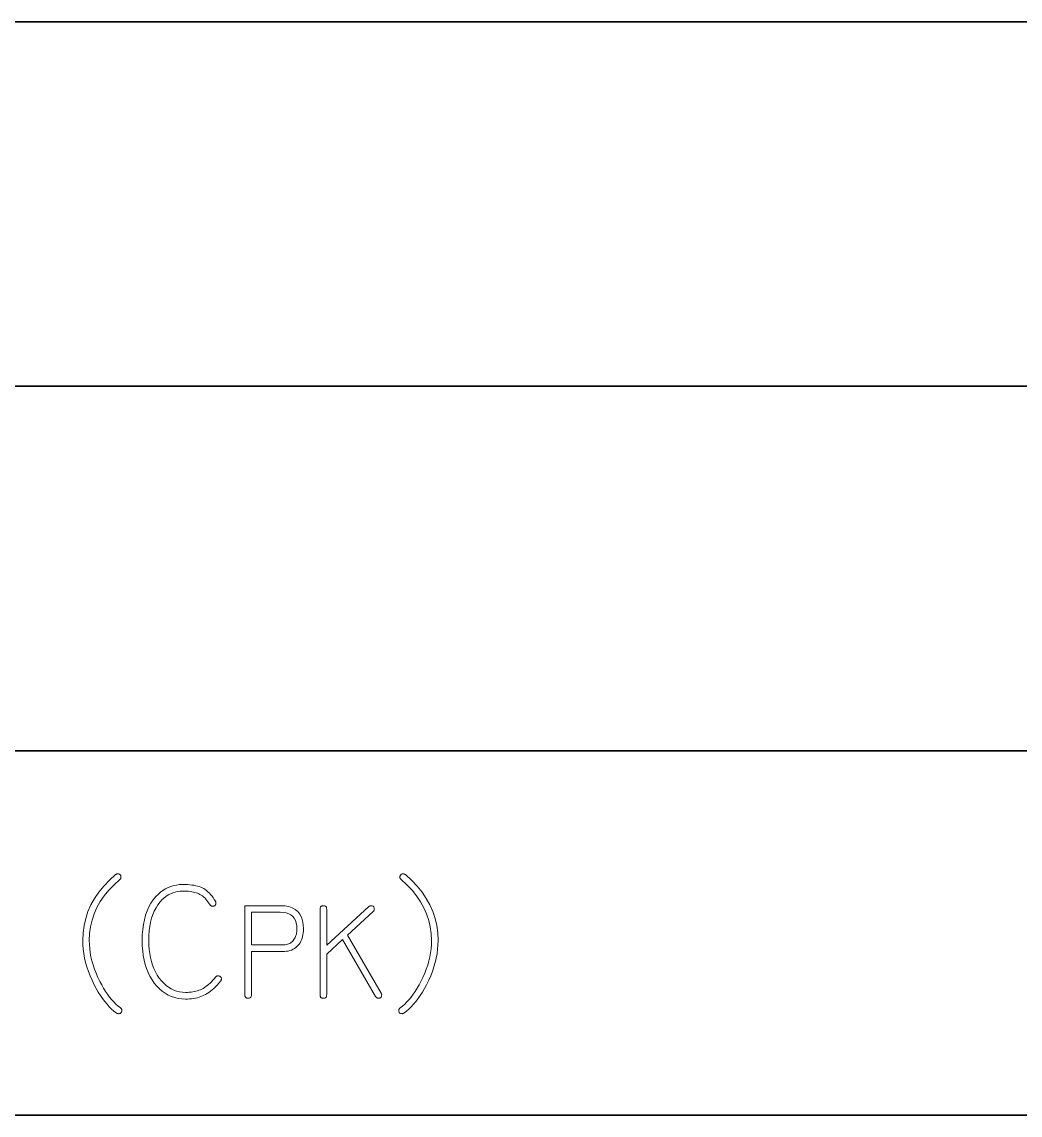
# Model space of a CAD drawing. Extents: x 0 to 297, y 0 to 210.
# Drawn here: x 122.26 to 144.19, y 36 to 60 of the extents above; entities that cross this region are included whole.
import ezdxf

# ---------------------------------------------------------------- set-up
doc = ezdxf.new("R2010")
doc.units = 0

msp = doc.modelspace()

# ---------------------------------------------------------------- linework, layer by layer
at = {"color": 7, "lineweight": 35}
for p, q in [((76.5, 60), (146.5, 60)), ((76.5, 60), (146.5, 60)), ((76.5, 52), (146.5, 52)), ((76.5, 44), (146.5, 44)), ((76.5, 36), (146.5, 36))]:
    msp.add_line(p, q, dxfattribs=at)
at = {"color": 7, "lineweight": 13}
for points in [[(124.426, 38.357), (124.432, 38.353), (124.437, 38.348), (124.442, 38.343), (124.446, 38.338), (124.45, 38.332), (124.453, 38.326), (124.455, 38.32), (124.457, 38.313), (124.458, 38.306), (124.458, 38.299), (124.457, 38.286), (124.455, 38.273), (124.451, 38.263), (124.446, 38.253), (124.439, 38.245), (124.431, 38.239), (124.421, 38.234), (124.41, 38.23), (124.397, 38.228), (124.382, 38.227), (124.378, 38.227), (124.374, 38.228), (124.369, 38.229), (124.365, 38.23), (124.361, 38.231), (124.356, 38.232), (124.352, 38.234), (124.348, 38.237), (124.343, 38.239), (124.339, 38.242), (124.286, 38.283), (124.234, 38.329), (124.183, 38.379), (124.133, 38.434), (124.084, 38.494), (124.036, 38.559), (123.988, 38.628), (123.942, 38.701), (123.897, 38.779), (123.852, 38.862), (123.804, 38.96), (123.761, 39.058), (123.723, 39.156), (123.69, 39.254), (123.663, 39.351), (123.64, 39.448), (123.622, 39.546), (123.61, 39.643), (123.602, 39.739), (123.6, 39.836), (123.607, 40.002), (123.628, 40.163), (123.665, 40.319), (123.715, 40.471), (123.78, 40.617), (123.859, 40.759), (123.953, 40.896), (124.061, 41.029), (124.184, 41.156), (124.321, 41.279), (124.325, 41.283), (124.33, 41.286), (124.334, 41.288), (124.339, 41.291), (124.344, 41.293), (124.348, 41.294), (124.353, 41.296), (124.358, 41.297), (124.363, 41.297), (124.368, 41.297), (124.382, 41.297), (124.394, 41.294), (124.405, 41.29), (124.414, 41.285), (124.422, 41.278), (124.429, 41.27), (124.434, 41.26), (124.437, 41.249), (124.439, 41.236), (124.44, 41.222), (124.44, 41.216), (124.439, 41.21), (124.438, 41.205), (124.436, 41.2), (124.434, 41.194), (124.431, 41.189), (124.428, 41.185), (124.424, 41.18), (124.42, 41.175), (124.415, 41.171), (124.287, 41.056), (124.173, 40.937), (124.073, 40.814), (123.985, 40.687), (123.912, 40.555), (123.851, 40.419), (123.804, 40.279), (123.771, 40.134), (123.751, 39.986), (123.744, 39.833), (123.746, 39.744), (123.753, 39.655), (123.765, 39.565), (123.781, 39.476), (123.802, 39.386), (123.827, 39.296), (123.857, 39.206), (123.892, 39.116), (123.931, 39.025), (123.975, 38.934), (124.016, 38.857), (124.057, 38.784), (124.1, 38.716), (124.144, 38.652), (124.188, 38.592), (124.234, 38.536), (124.281, 38.485), (124.328, 38.438), (124.376, 38.395)], [(131.403, 39.836), (131.4, 39.739), (131.393, 39.641), (131.38, 39.544), (131.362, 39.447), (131.339, 39.349), (131.312, 39.252), (131.279, 39.154), (131.241, 39.057), (131.198, 38.96), (131.15, 38.862), (131.105, 38.779), (131.059, 38.7), (131.011, 38.626), (130.963, 38.557), (130.914, 38.492), (130.863, 38.433), (130.812, 38.378), (130.76, 38.328), (130.707, 38.282), (130.652, 38.242), (130.649, 38.239), (130.645, 38.237), (130.641, 38.234), (130.637, 38.232), (130.633, 38.231), (130.629, 38.23), (130.625, 38.229), (130.621, 38.228), (130.617, 38.227), (130.613, 38.227), (130.599, 38.228), (130.587, 38.23), (130.576, 38.234), (130.566, 38.239), (130.558, 38.245), (130.552, 38.253), (130.547, 38.263), (130.543, 38.273), (130.541, 38.286), (130.54, 38.299), (130.541, 38.306), (130.542, 38.313), (130.543, 38.32), (130.546, 38.326), (130.549, 38.332), (130.552, 38.338), (130.556, 38.343), (130.561, 38.348), (130.567, 38.353), (130.573, 38.357), (130.623, 38.395), (130.672, 38.438), (130.72, 38.485), (130.767, 38.536), (130.813, 38.592), (130.858, 38.652), (130.902, 38.716), (130.945, 38.784), (130.987, 38.857), (131.027, 38.934), (131.071, 39.024), (131.111, 39.115), (131.145, 39.205), (131.175, 39.295), (131.201, 39.384), (131.221, 39.474), (131.238, 39.564), (131.249, 39.654), (131.256, 39.743), (131.258, 39.833), (131.252, 39.984), (131.232, 40.132), (131.198, 40.276), (131.152, 40.416), (131.091, 40.551), (131.018, 40.683), (130.931, 40.811), (130.831, 40.935), (130.718, 41.055), (130.591, 41.171), (130.586, 41.175), (130.582, 41.18), (130.578, 41.185), (130.575, 41.189), (130.572, 41.194), (130.57, 41.2), (130.568, 41.205), (130.567, 41.21), (130.566, 41.216), (130.566, 41.222), (130.566, 41.236), (130.569, 41.249), (130.572, 41.26), (130.577, 41.27), (130.584, 41.278), (130.592, 41.285), (130.601, 41.29), (130.612, 41.294), (130.624, 41.297), (130.638, 41.297), (130.643, 41.297), (130.648, 41.297), (130.653, 41.296), (130.657, 41.294), (130.662, 41.293), (130.667, 41.291), (130.671, 41.288), (130.676, 41.286), (130.68, 41.283), (130.685, 41.279), (130.821, 41.155), (130.943, 41.026), (131.051, 40.893), (131.144, 40.756), (131.223, 40.614), (131.288, 40.467), (131.338, 40.316), (131.374, 40.161), (131.395, 40.001)], [(126.626, 38.938), (126.59, 38.895), (126.554, 38.855), (126.518, 38.818), (126.481, 38.783), (126.445, 38.751), (126.409, 38.722), (126.372, 38.695), (126.335, 38.671), (126.299, 38.65), (126.262, 38.631), (126.228, 38.616), (126.192, 38.601), (126.156, 38.589), (126.117, 38.578), (126.077, 38.569), (126.035, 38.562), (125.992, 38.556), (125.948, 38.552), (125.902, 38.549), (125.854, 38.548), (125.773, 38.552), (125.694, 38.562), (125.619, 38.58), (125.546, 38.605), (125.476, 38.636), (125.41, 38.675), (125.346, 38.721), (125.285, 38.773), (125.227, 38.833), (125.172, 38.9), (125.122, 38.973), (125.076, 39.05), (125.036, 39.132), (125.002, 39.218), (124.972, 39.309), (124.948, 39.405), (124.93, 39.505), (124.916, 39.609), (124.908, 39.719), (124.905, 39.833), (124.908, 39.957), (124.917, 40.074), (124.932, 40.186), (124.953, 40.291), (124.98, 40.391), (125.013, 40.484), (125.052, 40.571), (125.097, 40.652), (125.148, 40.727), (125.205, 40.796), (125.255, 40.847), (125.307, 40.892), (125.361, 40.932), (125.417, 40.967), (125.475, 40.996), (125.536, 41.02), (125.598, 41.039), (125.662, 41.052), (125.728, 41.06), (125.797, 41.063), (125.85, 41.062), (125.901, 41.06), (125.95, 41.056), (125.996, 41.051), (126.04, 41.045), (126.081, 41.037), (126.12, 41.027), (126.157, 41.017), (126.191, 41.004), (126.222, 40.991), (126.256, 40.973), (126.288, 40.952), (126.32, 40.929), (126.35, 40.903), (126.38, 40.875), (126.409, 40.844), (126.437, 40.811), (126.463, 40.775), (126.489, 40.736), (126.514, 40.695), (126.516, 40.691), (126.518, 40.688), (126.52, 40.684), (126.521, 40.68), (126.523, 40.677), (126.524, 40.673), (126.524, 40.67), (126.525, 40.666), (126.525, 40.662), (126.525, 40.659), (126.524, 40.645), (126.522, 40.633), (126.518, 40.622), (126.513, 40.613), (126.506, 40.605), (126.498, 40.598), (126.488, 40.593), (126.477, 40.589), (126.464, 40.587), (126.449, 40.587), (126.442, 40.587), (126.436, 40.588), (126.429, 40.59), (126.423, 40.592), (126.417, 40.596), (126.411, 40.6), (126.406, 40.604), (126.401, 40.61), (126.396, 40.616), (126.392, 40.623), (126.371, 40.656), (126.35, 40.686), (126.327, 40.715), (126.304, 40.742), (126.28, 40.767), (126.255, 40.79), (126.229, 40.811), (126.202, 40.829), (126.175, 40.846), (126.146, 40.861), (126.12, 40.872), (126.092, 40.882), (126.062, 40.89), (126.03, 40.898), (125.996, 40.904), (125.96, 40.909), (125.922, 40.913), (125.882, 40.916), (125.84, 40.918), (125.797, 40.918), (125.738, 40.916), (125.682, 40.909), (125.627, 40.897), (125.575, 40.88), (125.524, 40.859), (125.475, 40.833), (125.428, 40.802), (125.383, 40.766), (125.34, 40.726), (125.299, 40.68), (125.251, 40.619), (125.209, 40.553), (125.172, 40.481), (125.139, 40.404), (125.112, 40.322), (125.09, 40.235), (125.072, 40.142), (125.06, 40.044), (125.052, 39.941), (125.05, 39.833), (125.052, 39.733), (125.059, 39.638), (125.071, 39.546), (125.087, 39.459), (125.108, 39.374), (125.133, 39.294), (125.163, 39.217), (125.198, 39.145), (125.237, 39.075), (125.281, 39.01), (125.328, 38.95), (125.378, 38.896), (125.43, 38.848), (125.484, 38.807), (125.541, 38.772), (125.601, 38.743), (125.662, 38.721), (125.726, 38.705), (125.793, 38.696), (125.861, 38.693), (125.901, 38.693), (125.94, 38.696), (125.978, 38.699), (126.015, 38.704), (126.05, 38.711), (126.085, 38.719), (126.119, 38.729), (126.151, 38.74), (126.183, 38.753), (126.213, 38.767), (126.243, 38.783), (126.273, 38.801), (126.304, 38.822), (126.334, 38.845), (126.364, 38.87), (126.395, 38.898), (126.425, 38.928), (126.456, 38.96), (126.487, 38.995), (126.518, 39.032), (126.522, 39.037), (126.527, 39.041), (126.532, 39.045), (126.537, 39.048), (126.541, 39.051), (126.547, 39.053), (126.552, 39.055), (126.557, 39.056), (126.563, 39.057), (126.569, 39.057), (126.583, 39.056), (126.596, 39.054), (126.607, 39.051), (126.617, 39.045), (126.625, 39.039), (126.632, 39.031), (126.637, 39.022), (126.641, 39.011), (126.644, 38.999), (126.644, 38.985), (126.644, 38.98), (126.644, 38.975), (126.643, 38.97), (126.641, 38.965), (126.64, 38.96), (126.638, 38.956), (126.635, 38.951), (126.633, 38.947), (126.63, 38.942)], [(128.448, 40.085), (128.447, 40.042), (128.443, 40), (128.437, 39.961), (128.429, 39.922), (128.418, 39.886), (128.405, 39.851), (128.39, 39.818), (128.372, 39.786), (128.352, 39.756), (128.329, 39.728), (128.304, 39.702), (128.277, 39.679), (128.248, 39.658), (128.218, 39.64), (128.185, 39.625), (128.15, 39.613), (128.113, 39.603), (128.074, 39.596), (128.033, 39.592), (127.99, 39.591), (127.304, 39.591), (127.304, 38.639), (127.304, 38.625), (127.302, 38.613), (127.298, 38.602), (127.293, 38.592), (127.286, 38.584), (127.278, 38.578), (127.269, 38.573), (127.258, 38.569), (127.246, 38.567), (127.232, 38.566), (127.219, 38.567), (127.206, 38.569), (127.196, 38.573), (127.186, 38.578), (127.178, 38.584), (127.172, 38.592), (127.167, 38.602), (127.163, 38.613), (127.161, 38.625), (127.16, 38.639), (127.16, 40.597), (127.939, 40.597), (128.036, 40.592), (128.123, 40.577), (128.199, 40.551), (128.265, 40.515), (128.321, 40.469), (128.367, 40.413), (128.402, 40.346), (128.428, 40.27), (128.443, 40.182)], [(130.154, 38.675), (130.156, 38.671), (130.158, 38.667), (130.16, 38.664), (130.161, 38.66), (130.163, 38.657), (130.163, 38.653), (130.164, 38.649), (130.165, 38.646), (130.165, 38.642), (130.165, 38.639), (130.164, 38.625), (130.162, 38.613), (130.158, 38.602), (130.153, 38.592), (130.146, 38.584), (130.138, 38.578), (130.128, 38.573), (130.117, 38.569), (130.104, 38.567), (130.089, 38.566), (130.082, 38.567), (130.076, 38.568), (130.069, 38.57), (130.063, 38.572), (130.057, 38.575), (130.051, 38.579), (130.046, 38.584), (130.041, 38.589), (130.036, 38.596), (130.032, 38.602), (129.307, 39.854), (128.957, 39.533), (128.957, 38.639), (128.956, 38.625), (128.954, 38.613), (128.95, 38.602), (128.945, 38.592), (128.939, 38.584), (128.931, 38.578), (128.921, 38.573), (128.911, 38.569), (128.898, 38.567), (128.885, 38.566), (128.871, 38.567), (128.859, 38.569), (128.848, 38.573), (128.838, 38.578), (128.83, 38.584), (128.824, 38.592), (128.819, 38.602), (128.815, 38.613), (128.813, 38.625), (128.812, 38.639), (128.812, 40.525), (128.813, 40.539), (128.815, 40.551), (128.819, 40.562), (128.824, 40.571), (128.83, 40.579), (128.838, 40.586), (128.848, 40.591), (128.859, 40.595), (128.871, 40.597), (128.885, 40.597), (128.898, 40.597), (128.911, 40.595), (128.921, 40.591), (128.931, 40.586), (128.939, 40.579), (128.945, 40.571), (128.95, 40.562), (128.954, 40.551), (128.956, 40.539), (128.957, 40.525), (128.957, 39.728), (129.884, 40.579), (129.888, 40.583), (129.893, 40.586), (129.897, 40.589), (129.902, 40.591), (129.906, 40.593), (129.911, 40.595), (129.916, 40.596), (129.921, 40.597), (129.926, 40.597), (129.931, 40.597), (129.944, 40.597), (129.957, 40.595), (129.968, 40.591), (129.977, 40.586), (129.985, 40.579), (129.991, 40.571), (129.996, 40.562), (130, 40.551), (130.002, 40.539), (130.003, 40.525), (130.003, 40.519), (130.002, 40.513), (130.001, 40.507), (129.999, 40.501), (129.997, 40.495), (129.994, 40.49), (129.991, 40.485), (129.987, 40.48), (129.982, 40.476), (129.978, 40.471), (129.415, 39.952)], [(128.304, 40.085), (128.3, 40.155), (128.289, 40.218), (128.271, 40.273), (128.245, 40.321), (128.213, 40.361), (128.173, 40.394), (128.125, 40.42), (128.071, 40.438), (128.009, 40.449), (127.939, 40.453), (127.304, 40.453), (127.304, 39.735), (127.99, 39.735), (128.02, 39.736), (128.048, 39.739), (128.074, 39.744), (128.1, 39.751), (128.124, 39.76), (128.146, 39.77), (128.168, 39.783), (128.187, 39.798), (128.206, 39.814), (128.223, 39.833), (128.238, 39.853), (128.252, 39.874), (128.264, 39.896), (128.275, 39.92), (128.283, 39.944), (128.291, 39.97), (128.296, 39.997), (128.301, 40.025), (128.303, 40.055)]]:
    msp.add_lwpolyline(points, close=True, dxfattribs=at)

doc.saveas('drawing.dxf')
